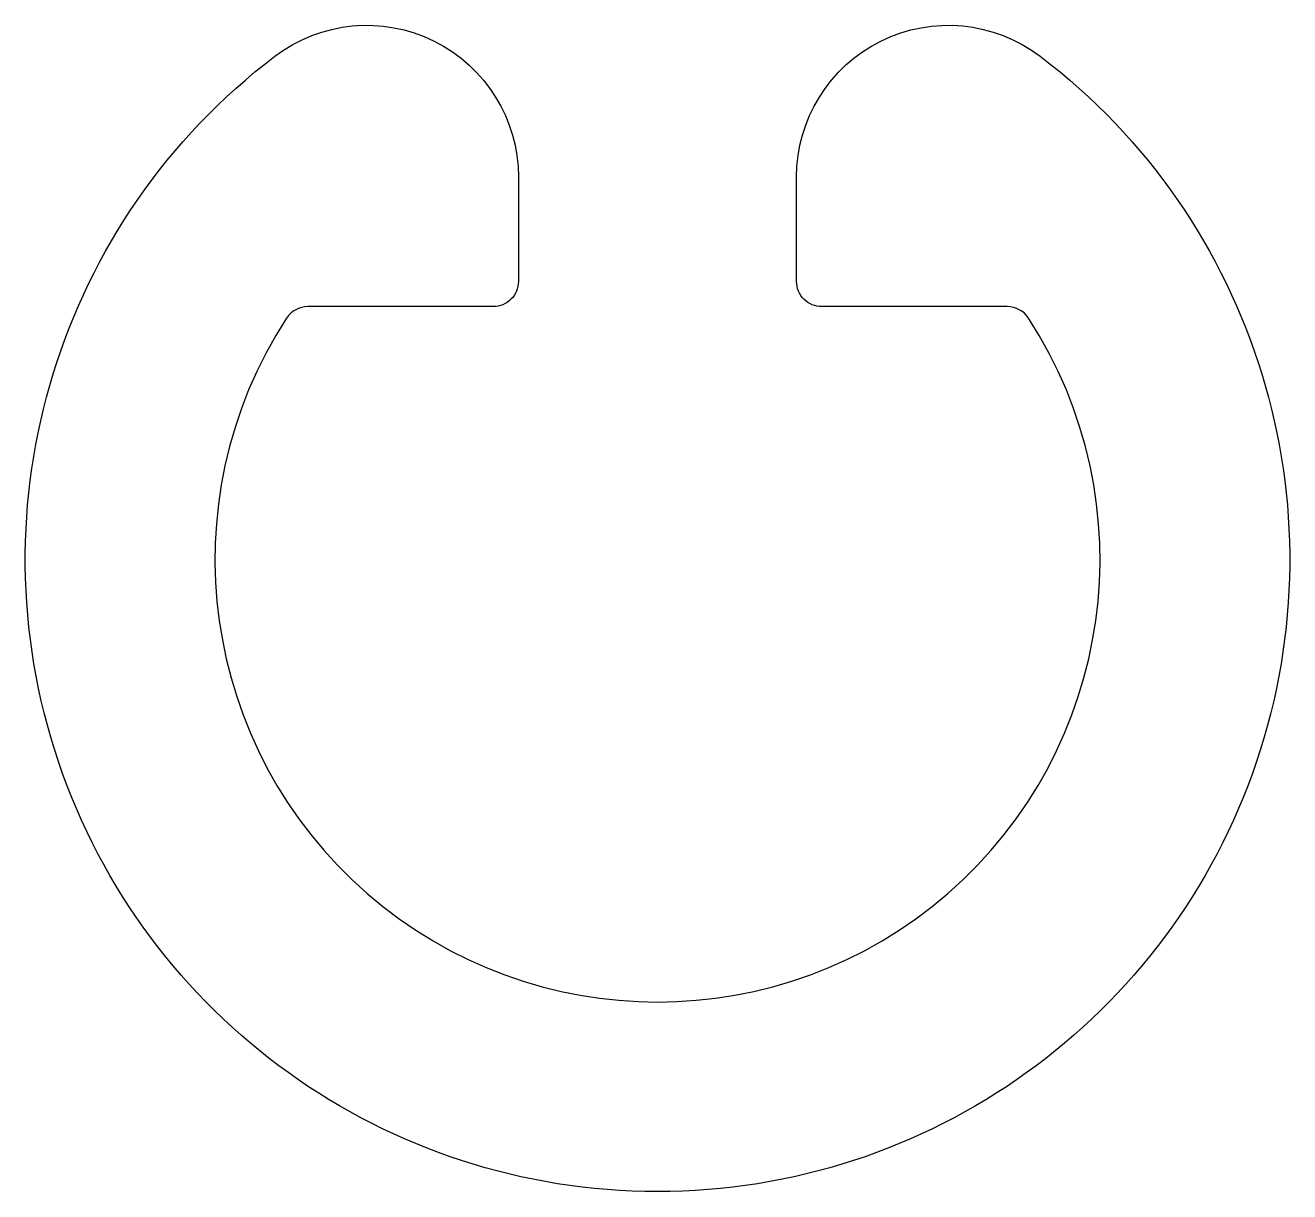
# Model space of a CAD drawing. Extents: x 144.6 to 169.6, y 210.2 to 233.2.
import ezdxf

# ---------------------------------------------------------------- set-up
doc = ezdxf.new("R2010")
doc.units = 0
doc.header["$LTSCALE"] = 15
doc.layers.get('0').update_dxf_attribs({"linetype": 'CONTINUOUS'})

msp = doc.modelspace()

# ---------------------------------------------------------------- linework, layer by layer
at = {"color": 0, "linetype": 'CONTINUOUS', "ltscale": 0.05}
msp.add_lwpolyline([(164.702, 232.633, -2.967346), (149.571, 232.633, -0.620315), (154.386, 230.245), (154.386, 228.182, -0.414214), (153.886, 227.682), (150.222, 227.682, 0.253709), (149.803, 227.455, 1.843909), (164.47, 227.455, 0.253709), (164.051, 227.682), (160.386, 227.682, -0.414214), (159.886, 228.182), (159.886, 230.245, -0.620315)], format="xyb", close=True, dxfattribs=at)

doc.saveas('drawing.dxf')
